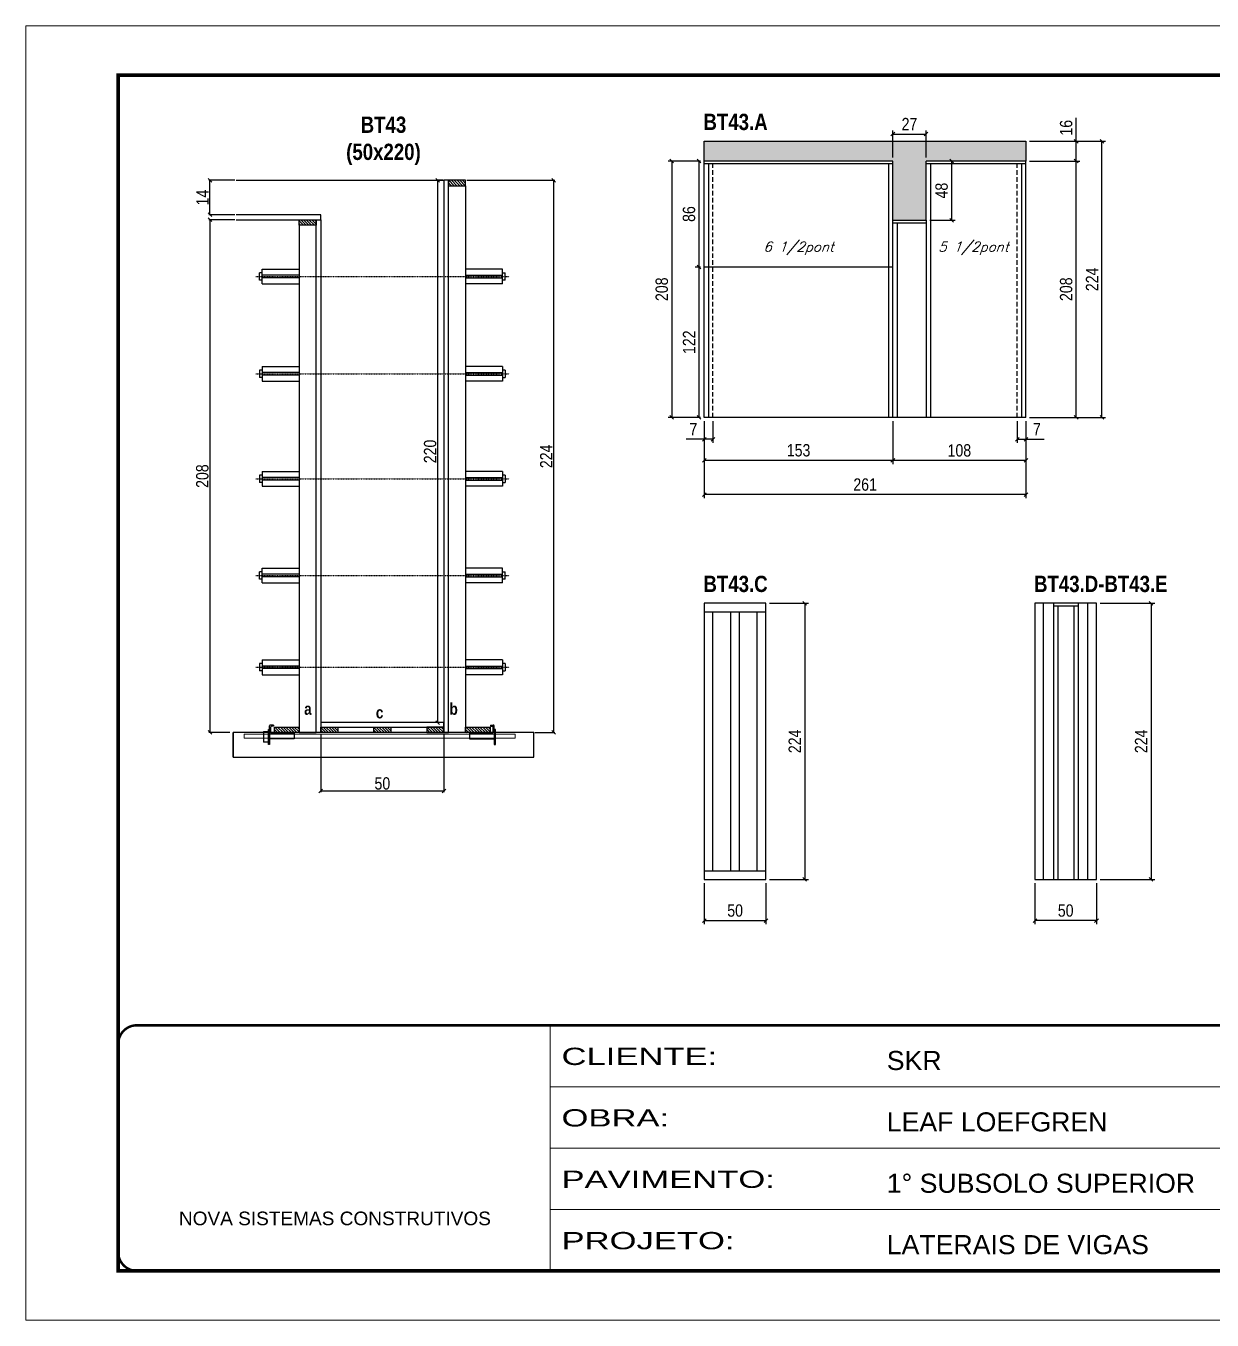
# Model space of a CAD drawing. Extents: x 3309 to 9590, y -2522 to 14608.
# Drawn here: x 4894 to 5857, y 4369 to 5419 of the extents above; entities that cross this region are included whole.
import ezdxf

# ---------------------------------------------------------------- set-up
doc = ezdxf.new("R2010")
doc.units = 0
for name, pattern in [('CONTINUO', [0]), ('DASHED', [0.75, 0.5, -0.25]), ('HIDDEN', [0.375, 0.25, -0.125])]:
    doc.linetypes.add(name, pattern=pattern)
for name, color, linetype in [('barrote', 251, 'Continuous'), ('COTA', 241, 'Continuous'), ('detalhes', 4, 'Continuous'), ('NOMENCLATURA', 7, 'Continuous'), ('Painéis', 200, 'Continuous'), ('presilha', 1, 'Continuous'), ('SARR_2.2x10', 60, 'Continuous'), ('SARR_2.2x7', 40, 'Continuous'), ('SARR_3.5x7', 81, 'Continuous'), ('TENSOR', 3, 'Continuous'), ('texto', 7, 'Continuous')]:
    doc.layers.add(name, color=color, linetype=linetype)
for name, color, linetype, lineweight in [('CONCRETO', 251, 'Continuous', 25), ('Folhas', 255, 'Continuous', 9), ('SARRAFO DE PRESSAO', 251, 'DASHED', 9), ('SCO-___-LAJ', 2, 'Continuous', 0)]:
    doc.layers.add(name, color=color, linetype=linetype, lineweight=lineweight)
doc.styles.add('ARIAL', font='arial.ttf')
doc.styles.add('COTA TECNICA', font='techl___.ttf', dxfattribs={"height": 10})
doc.styles.add('COTA TECNICA 2X', font='techl___.ttf', dxfattribs={"height": 10})
doc.styles.add('Romans', font='romans.shx')
doc.styles.add('TECNICA', font='techb___.ttf', dxfattribs={"height": 10})
doc.styles.add('Tecnologia', font='')
doc.styles.get('Tecnologia').set_extended_font_data('Forgotten Futurist')
doc.dimstyles.new('PAINEL', dxfattribs={"dimtxt": 10, "dimasz": 3, "dimexe": 3, "dimexo": 3, "dimgap": 3, "dimtad": 1, "dimdec": 1, "dimzin": 12, "dimdsep": 46, "dimtxsty": 'COTA TECNICA', "dimblk1": 'OBLIQUE', "dimblk2": 'OBLIQUE', "dimsah": 1, "dimcen": 0.9, "dimclrd": 4, "dimclre": 4, "dimclrt": 240, "dimadec": 1, "dimazin": 3, "dimtfac": 1, "dimtdec": 1, "dimtmove": 0, "dimatfit": 3, "dimfxl": 1, "dimtolj": 1, "dimtzin": 12, "dimarcsym": 0})
doc.dimstyles.new('SECAO', dxfattribs={"dimscale": 0.333333, "dimtxt": 5, "dimasz": 9, "dimexe": 3, "dimexo": 3, "dimgap": 3, "dimtad": 1, "dimdec": 1, "dimlfac": 0.5, "dimzin": 12, "dimdsep": 46, "dimtxsty": 'COTA TECNICA 2X', "dimblk1": 'OBLIQUE', "dimblk2": 'OBLIQUE', "dimsah": 1, "dimcen": 0.9, "dimclrd": 4, "dimclre": 4, "dimclrt": 240, "dimadec": 1, "dimazin": 3, "dimtfac": 1, "dimtdec": 1, "dimtmove": 0, "dimatfit": 3, "dimfxl": 1, "dimtolj": 1, "dimtzin": 12, "dimarcsym": 0})

# ---------------------------------------------------------------- blocks, each defined once
blk = doc.blocks.new('9999999999')
at = {"color": 30, "linetype": 'CONTINUO'}
for p, q in [((98564.6, 34230.2), (98564.6, 34429.4)), ((98564.6, 34379.6), (99584, 34379.6)), ((98564.6, 34329.8), (99488, 34329.8)), ((98564.6, 34280), (99488, 34280))]:
    blk.add_line(p, q, dxfattribs=at)
at = {"color": 30, "linetype": 'CONTINUO', "const_width": 2}
blk.add_lwpolyline([(99584, 34230.2), (99584, 34414.4, 0.414214), (99569, 34429.4), (98229, 34429.4, 0.414214), (98214, 34414.4), (98214, 34245.2, 0.414214), (98229, 34230.2), (99584, 34230.2)], format="xyb", dxfattribs=at)
at = {"layer": 'Folhas'}
blk.add_lwpolyline([(98139, 34190.2), (99624, 34190.2), (99624, 35240.2), (98139, 35240.2)], close=True, dxfattribs=at)
at = {"layer": 'Folhas', "color": 30, "const_width": 3}
blk.add_lwpolyline([(98214, 34230.2), (99584, 34230.2), (99584, 35200.2), (98214, 35200.2)], close=True, dxfattribs=at)
at = {"color": 7, "linetype": 'Continuous', "ltscale": 5, "style": 'ARIAL'}
for s, height, p in [('SKR', 15.48, (98837.7, 34393.1)), ('LEAF LOEFGREN', 15.483, (98837.7, 34343.3)), ('1° SUBSOLO SUPERIOR', 15.483, (98837.7, 34293.5)), ('NOVA SISTEMAS CONSTRUTIVOS', 11.059, (98263.2, 34267.2)), ('LATERAIS DE VIGAS', 15.483, (98837.7, 34243.7))]:
    blk.add_text(s, height=height, dxfattribs=at).set_placement(p)
at = {"layer": 'Folhas', "color": 7, "style": 'Tecnologia', "width": 1.5}
for s, p in [('CLIENTE:', (98573.7, 34397.2)), ('OBRA:', (98573.7, 34347.3)), ('PAVIMENTO:', (98573.7, 34297.5)), ('PROJETO:', (98573.7, 34247.7))]:
    blk.add_text(s, height=14, dxfattribs=at).set_placement(p)
blk = doc.blocks.new('_Oblique')
at = {"color": 0, "linetype": 'ByBlock', "lineweight": -2}
blk.add_line((-0.5, -0.5), (0.5, 0.5), dxfattribs=at)
blk = doc.blocks.new('*D1142')
at = {"layer": 'COTA', "color": 4, "lineweight": -2, "transparency": 16777216}
for p, q in [((5133.7, 4845), (5133.7, 4797.5)), ((5233.7, 4845), (5233.7, 4797.5)), ((5233.7, 4798.5), (5133.7, 4798.5))]:
    blk.add_line(p, q, dxfattribs=at)
at = {"layer": 'Defpoints', "color": 0, "transparency": 16777216}
for p in [(5133.7, 4846), (5233.7, 4846), (5133.7, 4798.5)]:
    blk.add_point(p, dxfattribs=at)
at = {"layer": 'COTA', "color": 4, "lineweight": -2, "transparency": 16777216, "xscale": 3, "yscale": 3, "zscale": 3, "rotation": 180}
blk.add_blockref('_Oblique', (5133.7, 4798.5), dxfattribs=at)
at = {"layer": 'COTA', "color": 4, "lineweight": -2, "transparency": 16777216, "xscale": 3, "yscale": 3, "zscale": 3}
blk.add_blockref('_Oblique', (5233.7, 4798.5), dxfattribs=at)
at = {"layer": 'COTA', "color": 240, "transparency": 16777216, "insert": (5183.7, 4804.6), "char_height": 10, "attachment_point": 5, "style": 'COTA TECNICA 2X'}
blk.add_mtext('\\A1;50', dxfattribs=at)
blk = doc.blocks.new('PRESILHA METÁLICA 1')
at = {"layer": 'presilha'}
for p, q in [((7.5, 10.6), (7.5, 19.9)), ((12, 21), (8.6, 21)), ((9, 11.6), (9, 18.9)), ((12, 19.5), (9.6, 19.5)), ((12, 21), (12, 19.5)), ((0, 13), (6, 13)), ((0, 13), (0, 0)), ((6, 0), (0, 0)), ((6, 15.5), (7.5, 15.5)), ((6, -2.5), (6, 15.5)), ((6, 13), (6, 0)), ((7.5, 15.5), (7.5, -2.5)), ((37.5, 4.1), (7.5, 4.1)), ((37.5, 11), (9.6, 11)), ((37.5, 11), (37.5, 4.1)), ((7.5, -2.5), (6, -2.5))]:
    blk.add_line(p, q, dxfattribs=at)
for centre, radius, start, end in [((8.6, 19.9), 1.14, 90, 180), ((9.6, 18.9), 0.57, 90, 180), ((9.6, 11.6), 0.57, 180, 270)]:
    blk.add_arc(centre, radius, start, end, dxfattribs=at)
blk = doc.blocks.new('PRESILHA METÁLICA 2')
at = {"layer": 'presilha'}
for p, q in [((-5.2, 23.5), (-5.2, 22)), ((-5.2, 23.5), (-1.9, 23.5)), ((-5.2, 22), (-2.8, 22)), ((-2.2, 14.1), (-2.2, 21.4)), ((0.8, 18), (-0.8, 18)), ((-0.8, 18), (-0.8, 0)), ((-0.8, 14.6), (-0.8, 22.4)), ((0.8, 0), (0.8, 18)), ((-30.8, 13.5), (-30.8, 6.6)), ((-30.8, 13.5), (-2.8, 13.5)), ((-30.8, 6.6), (-0.8, 6.6)), ((-0.8, 0), (0.8, 0))]:
    blk.add_line(p, q, dxfattribs=at)
for centre, radius, start, end in [((-2.8, 21.4), 0.57, 0, 90), ((-1.9, 22.4), 1.14, 0, 90), ((-2.8, 14.1), 0.57, 270, 0)]:
    blk.add_arc(centre, radius, start, end, dxfattribs=at)
blk = doc.blocks.new('*D1143')
at = {"layer": 'COTA', "color": 4, "lineweight": -2, "transparency": 16777216}
for p, q in [((5252.3, 5294), (5323.7, 5294)), ((5322.7, 5294), (5322.7, 4846)), ((5307.5, 4846), (5323.7, 4846))]:
    blk.add_line(p, q, dxfattribs=at)
at = {"layer": 'Defpoints', "color": 0, "transparency": 16777216}
for p in [(5251.3, 5294), (5306.5, 4846), (5322.7, 4846)]:
    blk.add_point(p, dxfattribs=at)
at = {"layer": 'COTA', "color": 4, "lineweight": -2, "transparency": 16777216, "xscale": 3, "yscale": 3, "zscale": 3}
for p, rotation in [((5322.7, 5294), 90), ((5322.7, 4846), 270)]:
    blk.add_blockref('_Oblique', p, dxfattribs=dict(at, rotation=rotation))
at = {"layer": 'COTA', "color": 240, "transparency": 16777216, "insert": (5316.7, 5070), "char_height": 10, "attachment_point": 5, "rotation": 90, "style": 'COTA TECNICA 2X'}
blk.add_mtext('\\A1;224', dxfattribs=at)
blk = doc.blocks.new('*D1144')
at = {"layer": 'COTA', "color": 4, "lineweight": -2, "transparency": 16777216}
for p, q in [((5064, 5262), (5042.8, 5262)), ((5043.8, 5262), (5043.8, 4846)), ((5059.9, 4846), (5042.8, 4846))]:
    blk.add_line(p, q, dxfattribs=at)
at = {"layer": 'Defpoints', "color": 0, "transparency": 16777216}
for p in [(5065, 5262, 0), (5043.8, 4846), (5060.9, 4846)]:
    blk.add_point(p, dxfattribs=at)
at = {"layer": 'COTA', "color": 4, "lineweight": -2, "transparency": 16777216, "xscale": 3, "yscale": 3, "zscale": 3}
for p, rotation in [((5043.8, 5262), 90), ((5043.8, 4846), 270)]:
    blk.add_blockref('_Oblique', p, dxfattribs=dict(at, rotation=rotation))
at = {"layer": 'COTA', "color": 240, "transparency": 16777216, "insert": (5037.6, 5054), "char_height": 10, "attachment_point": 5, "rotation": 90, "style": 'COTA TECNICA 2X'}
blk.add_mtext('\\A1;208', dxfattribs=at)
blk = doc.blocks.new('*D1145')
at = {"layer": 'COTA', "color": 4, "lineweight": -2, "transparency": 16777216}
for p, q in [((5232.7, 5294), (5227.6, 5294)), ((5228.6, 4854), (5228.6, 5294)), ((5232.7, 4854), (5227.6, 4854))]:
    blk.add_line(p, q, dxfattribs=at)
at = {"layer": 'Defpoints', "color": 0, "transparency": 16777216}
for p in [(5228.6, 5294), (5233.7, 5294), (5233.7, 4854)]:
    blk.add_point(p, dxfattribs=at)
at = {"layer": 'COTA', "color": 4, "lineweight": -2, "transparency": 16777216, "xscale": 3, "yscale": 3, "zscale": 3}
for p, rotation in [((5228.6, 5294), 90), ((5228.6, 4854), 270)]:
    blk.add_blockref('_Oblique', p, dxfattribs=dict(at, rotation=rotation))
at = {"layer": 'COTA', "color": 240, "transparency": 16777216, "insert": (5222.5, 5074), "char_height": 10, "attachment_point": 5, "rotation": 90, "style": 'COTA TECNICA 2X'}
blk.add_mtext('\\A1;220', dxfattribs=at)
blk = doc.blocks.new('*D1146')
at = {"layer": 'COTA', "color": 4, "lineweight": -2, "transparency": 16777216}
for p, q in [((5064, 5294), (5042.8, 5294)), ((5043.8, 5266), (5043.8, 5294)), ((5064, 5266), (5042.8, 5266))]:
    blk.add_line(p, q, dxfattribs=at)
at = {"layer": 'Defpoints', "color": 0, "transparency": 16777216}
for p in [(5043.8, 5294), (5065, 5294), (5065, 5266)]:
    blk.add_point(p, dxfattribs=at)
at = {"layer": 'COTA', "color": 4, "lineweight": -2, "transparency": 16777216, "xscale": 3, "yscale": 3, "zscale": 3}
for p, rotation in [((5043.8, 5294), 90), ((5043.8, 5266), 270)]:
    blk.add_blockref('_Oblique', p, dxfattribs=dict(at, rotation=rotation))
at = {"layer": 'COTA', "color": 240, "transparency": 16777216, "insert": (5037.7, 5280), "char_height": 10, "attachment_point": 5, "rotation": 90, "style": 'COTA TECNICA 2X'}
blk.add_mtext('\\A1;14', dxfattribs=at)
blk = doc.blocks.new('*D1147')
at = {"layer": 'COTA', "color": 4, "linetype": 'ByBlock', "lineweight": -2, "transparency": 16777216}
for p, q in [((5598, 5098.6), (5598, 5063.7)), ((5706, 5098.6), (5706, 5063.7)), ((5706, 5066.7), (5598, 5066.7))]:
    blk.add_line(p, q, dxfattribs=at)
at = {"layer": 'Defpoints', "color": 0, "linetype": 'ByBlock', "transparency": 16777216}
for p in [(5598, 5101.6), (5706, 5101.6), (5598, 5066.7)]:
    blk.add_point(p, dxfattribs=at)
at = {"layer": 'COTA', "color": 4, "linetype": 'ByBlock', "lineweight": -2, "transparency": 16777216, "xscale": 3, "yscale": 3, "zscale": 3, "rotation": 180}
blk.add_blockref('_Oblique', (5598, 5066.7), dxfattribs=at)
at = {"layer": 'COTA', "color": 4, "linetype": 'ByBlock', "lineweight": -2, "transparency": 16777216, "xscale": 3, "yscale": 3, "zscale": 3}
blk.add_blockref('_Oblique', (5706, 5066.7), dxfattribs=at)
at = {"layer": 'COTA', "color": 240, "linetype": 'ByBlock', "transparency": 16777216, "insert": (5652, 5074.8), "char_height": 10, "attachment_point": 5, "style": 'COTA TECNICA'}
blk.add_mtext('\\A1;108', dxfattribs=at)
blk = doc.blocks.new('*D1148')
at = {"layer": 'COTA', "color": 4, "linetype": 'ByBlock', "lineweight": -2, "transparency": 16777216}
for p, q in [((5445, 5098.6), (5445, 5063.7)), ((5598, 5098.6), (5598, 5063.7)), ((5598, 5066.7), (5445, 5066.7))]:
    blk.add_line(p, q, dxfattribs=at)
at = {"layer": 'Defpoints', "color": 0, "linetype": 'ByBlock', "transparency": 16777216}
for p in [(5445, 5101.6), (5598, 5101.6), (5445, 5066.7)]:
    blk.add_point(p, dxfattribs=at)
at = {"layer": 'COTA', "color": 4, "linetype": 'ByBlock', "lineweight": -2, "transparency": 16777216, "xscale": 3, "yscale": 3, "zscale": 3, "rotation": 180}
blk.add_blockref('_Oblique', (5445, 5066.7), dxfattribs=at)
at = {"layer": 'COTA', "color": 4, "linetype": 'ByBlock', "lineweight": -2, "transparency": 16777216, "xscale": 3, "yscale": 3, "zscale": 3}
blk.add_blockref('_Oblique', (5598, 5066.7), dxfattribs=at)
at = {"layer": 'COTA', "color": 240, "linetype": 'ByBlock', "transparency": 16777216, "insert": (5521.5, 5074.9), "char_height": 10, "attachment_point": 5, "style": 'COTA TECNICA'}
blk.add_mtext('\\A1;153', dxfattribs=at)
blk = doc.blocks.new('*D1152')
at = {"layer": 'COTA', "color": 4, "linetype": 'ByBlock', "lineweight": -2, "transparency": 16777216}
for p, q in [((5445, 5098.6), (5445, 5036)), ((5706, 5098.6), (5706, 5036)), ((5706, 5039), (5445, 5039))]:
    blk.add_line(p, q, dxfattribs=at)
at = {"layer": 'Defpoints', "color": 0, "linetype": 'ByBlock', "transparency": 16777216}
for p in [(5445, 5101.6), (5706, 5101.6), (5445, 5039)]:
    blk.add_point(p, dxfattribs=at)
at = {"layer": 'COTA', "color": 4, "linetype": 'ByBlock', "lineweight": -2, "transparency": 16777216, "xscale": 3, "yscale": 3, "zscale": 3, "rotation": 180}
blk.add_blockref('_Oblique', (5445, 5039), dxfattribs=at)
at = {"layer": 'COTA', "color": 4, "linetype": 'ByBlock', "lineweight": -2, "transparency": 16777216, "xscale": 3, "yscale": 3, "zscale": 3}
blk.add_blockref('_Oblique', (5706, 5039), dxfattribs=at)
at = {"layer": 'COTA', "color": 240, "linetype": 'ByBlock', "transparency": 16777216, "insert": (5575.5, 5047.1), "char_height": 10, "attachment_point": 5, "style": 'COTA TECNICA'}
blk.add_mtext('\\A1;261', dxfattribs=at)
blk = doc.blocks.new('*D1153')
at = {"layer": 'COTA', "color": 4, "lineweight": -2, "transparency": 16777216}
for p, q in [((5445, 5098.6), (5445, 5080.9)), ((5452, 5098.6), (5452, 5080.9)), ((5445, 5083.9), (5430.3, 5083.9)), ((5452, 5083.9), (5445, 5083.9))]:
    blk.add_line(p, q, dxfattribs=at)
at = {"layer": 'Defpoints', "color": 0, "transparency": 16777216}
for p in [(5445, 5101.6), (5452, 5101.6), (5445, 5083.9)]:
    blk.add_point(p, dxfattribs=at)
at = {"layer": 'COTA', "color": 4, "lineweight": -2, "transparency": 16777216, "xscale": 3, "yscale": 3, "zscale": 3, "rotation": 180}
blk.add_blockref('_Oblique', (5445, 5083.9), dxfattribs=at)
at = {"layer": 'COTA', "color": 4, "lineweight": -2, "transparency": 16777216, "xscale": 3, "yscale": 3, "zscale": 3}
blk.add_blockref('_Oblique', (5452, 5083.9), dxfattribs=at)
at = {"layer": 'COTA', "color": 240, "transparency": 16777216, "insert": (5436.1, 5092), "char_height": 10, "attachment_point": 5, "style": 'COTA TECNICA'}
blk.add_mtext('\\A1;7', dxfattribs=at)
blk = doc.blocks.new('*D1154')
at = {"layer": 'COTA', "color": 4, "lineweight": -2, "transparency": 16777216}
for p, q in [((5699, 5098.6), (5699, 5080.9)), ((5706, 5098.6), (5706, 5080.9)), ((5699, 5083.9), (5706, 5083.9)), ((5706, 5083.9), (5720.7, 5083.9))]:
    blk.add_line(p, q, dxfattribs=at)
at = {"layer": 'Defpoints', "color": 0, "transparency": 16777216}
for p in [(5699, 5101.6), (5706, 5101.6), (5706, 5083.9)]:
    blk.add_point(p, dxfattribs=at)
at = {"layer": 'COTA', "color": 4, "lineweight": -2, "transparency": 16777216, "xscale": 3, "yscale": 3, "zscale": 3, "rotation": 180}
blk.add_blockref('_Oblique', (5699, 5083.9), dxfattribs=at)
at = {"layer": 'COTA', "color": 4, "lineweight": -2, "transparency": 16777216, "xscale": 3, "yscale": 3, "zscale": 3}
blk.add_blockref('_Oblique', (5706, 5083.9), dxfattribs=at)
at = {"layer": 'COTA', "color": 240, "transparency": 16777216, "insert": (5714.9, 5092), "char_height": 10, "attachment_point": 5, "style": 'COTA TECNICA'}
blk.add_mtext('\\A1;7', dxfattribs=at)
blk = doc.blocks.new('*D1155')
at = {"layer": 'COTA', "color": 4, "lineweight": -2, "transparency": 16777216}
for p, q in [((5746.8, 5325.6), (5746.8, 5344.6)), ((5709, 5325.6), (5749.8, 5325.6)), ((5746.8, 5309.6), (5746.8, 5325.6)), ((5709, 5309.6), (5749.8, 5309.6))]:
    blk.add_line(p, q, dxfattribs=at)
at = {"layer": 'Defpoints', "color": 0, "transparency": 16777216}
for p in [(5706, 5325.6), (5746.8, 5325.6), (5706, 5309.6)]:
    blk.add_point(p, dxfattribs=at)
at = {"layer": 'COTA', "color": 4, "lineweight": -2, "transparency": 16777216, "xscale": 3, "yscale": 3, "zscale": 3}
for p, rotation in [((5746.8, 5325.6), 90), ((5746.8, 5309.6), 270)]:
    blk.add_blockref('_Oblique', p, dxfattribs=dict(at, rotation=rotation))
at = {"layer": 'COTA', "color": 240, "transparency": 16777216, "insert": (5738.7, 5336.6), "char_height": 10, "attachment_point": 5, "rotation": 90, "style": 'COTA TECNICA'}
blk.add_mtext('\\A1;16', dxfattribs=at)
blk = doc.blocks.new('*D1156')
at = {"layer": 'COTA', "color": 4, "lineweight": -2, "transparency": 16777216}
for p, q in [((5709, 5325.6), (5770.7, 5325.6)), ((5767.7, 5101.6), (5767.7, 5325.6)), ((5709, 5101.6), (5770.7, 5101.6))]:
    blk.add_line(p, q, dxfattribs=at)
at = {"layer": 'Defpoints', "color": 0, "transparency": 16777216}
for p in [(5706, 5325.6), (5767.7, 5325.6), (5706, 5101.6)]:
    blk.add_point(p, dxfattribs=at)
at = {"layer": 'COTA', "color": 4, "lineweight": -2, "transparency": 16777216, "xscale": 3, "yscale": 3, "zscale": 3}
for p, rotation in [((5767.7, 5325.6), 90), ((5767.7, 5101.6), 270)]:
    blk.add_blockref('_Oblique', p, dxfattribs=dict(at, rotation=rotation))
at = {"layer": 'COTA', "color": 240, "transparency": 16777216, "insert": (5759.7, 5213.6), "char_height": 10, "attachment_point": 5, "rotation": 90, "style": 'COTA TECNICA'}
blk.add_mtext('\\A1;224', dxfattribs=at)
blk = doc.blocks.new('*D1149')
at = {"layer": 'COTA', "color": 4, "lineweight": -2, "transparency": 16777216}
for p, q in [((5598, 5312.6), (5598, 5334.5)), ((5625, 5312.6), (5625, 5334.5)), ((5598, 5331.5), (5625, 5331.5))]:
    blk.add_line(p, q, dxfattribs=at)
at = {"layer": 'Defpoints', "color": 0, "transparency": 16777216}
for p in [(5625, 5331.5), (5598, 5309.6), (5625, 5309.6)]:
    blk.add_point(p, dxfattribs=at)
at = {"layer": 'COTA', "color": 4, "lineweight": -2, "transparency": 16777216, "xscale": 3, "yscale": 3, "zscale": 3, "rotation": 180}
blk.add_blockref('_Oblique', (5598, 5331.5), dxfattribs=at)
at = {"layer": 'COTA', "color": 4, "lineweight": -2, "transparency": 16777216, "xscale": 3, "yscale": 3, "zscale": 3}
blk.add_blockref('_Oblique', (5625, 5331.5), dxfattribs=at)
at = {"layer": 'COTA', "color": 240, "transparency": 16777216, "insert": (5611.5, 5339.6), "char_height": 10, "attachment_point": 5, "style": 'COTA TECNICA'}
blk.add_mtext('\\A1;27', dxfattribs=at)
blk = doc.blocks.new('*D1150')
at = {"layer": 'COTA', "color": 4, "lineweight": -2, "transparency": 16777216}
for p, q in [((5442, 5309.6), (5415.6, 5309.6)), ((5418.6, 5309.6), (5418.6, 5101.6)), ((5442, 5101.6), (5415.6, 5101.6))]:
    blk.add_line(p, q, dxfattribs=at)
at = {"layer": 'Defpoints', "color": 0, "transparency": 16777216}
for p in [(5445, 5309.6), (5418.6, 5101.6), (5445, 5101.6)]:
    blk.add_point(p, dxfattribs=at)
at = {"layer": 'COTA', "color": 4, "lineweight": -2, "transparency": 16777216, "xscale": 3, "yscale": 3, "zscale": 3}
for p, rotation in [((5418.6, 5309.6), 90), ((5418.6, 5101.6), 270)]:
    blk.add_blockref('_Oblique', p, dxfattribs=dict(at, rotation=rotation))
at = {"layer": 'COTA', "color": 240, "transparency": 16777216, "insert": (5410.5, 5205.6), "char_height": 10, "attachment_point": 5, "rotation": 90, "style": 'COTA TECNICA'}
blk.add_mtext('\\A1;208', dxfattribs=at)
blk = doc.blocks.new('*D1151')
at = {"layer": 'COTA', "color": 4, "lineweight": -2, "transparency": 16777216}
for p, q in [((5709, 5309.6), (5749.8, 5309.6)), ((5746.8, 5101.6), (5746.8, 5309.6)), ((5709, 5101.6), (5749.8, 5101.6))]:
    blk.add_line(p, q, dxfattribs=at)
at = {"layer": 'Defpoints', "color": 0, "transparency": 16777216}
for p in [(5706, 5309.6), (5746.8, 5309.6), (5706, 5101.6)]:
    blk.add_point(p, dxfattribs=at)
at = {"layer": 'COTA', "color": 4, "lineweight": -2, "transparency": 16777216, "xscale": 3, "yscale": 3, "zscale": 3}
for p, rotation in [((5746.8, 5309.6), 90), ((5746.8, 5101.6), 270)]:
    blk.add_blockref('_Oblique', p, dxfattribs=dict(at, rotation=rotation))
at = {"layer": 'COTA', "color": 240, "transparency": 16777216, "insert": (5738.7, 5205.6), "char_height": 10, "attachment_point": 5, "rotation": 90, "style": 'COTA TECNICA'}
blk.add_mtext('\\A1;208', dxfattribs=at)
blk = doc.blocks.new('*D1157')
at = {"layer": 'COTA', "color": 4, "lineweight": -2, "transparency": 16777216}
for p, q in [((5645.7, 5309.6), (5645.7, 5261.6)), ((5628, 5261.6), (5648.7, 5261.6))]:
    blk.add_line(p, q, dxfattribs=at)
at = {"layer": 'Defpoints', "color": 0, "transparency": 16777216}
for p in [(5645.7, 5309.6), (5625, 5261.6), (5645.7, 5261.6)]:
    blk.add_point(p, dxfattribs=at)
at = {"layer": 'COTA', "color": 4, "lineweight": -2, "transparency": 16777216, "xscale": 3, "yscale": 3, "zscale": 3}
for p, rotation in [((5645.7, 5309.6), 90), ((5645.7, 5261.6), 270)]:
    blk.add_blockref('_Oblique', p, dxfattribs=dict(at, rotation=rotation))
at = {"layer": 'COTA', "color": 240, "transparency": 16777216, "insert": (5637.6, 5285.6), "char_height": 10, "attachment_point": 5, "rotation": 90, "style": 'COTA TECNICA'}
blk.add_mtext('\\A1;48', dxfattribs=at)
blk = doc.blocks.new('*D1158')
at = {"layer": 'COTA', "color": 4, "lineweight": -2, "transparency": 16777216}
for p, q in [((5442, 5223.6), (5437.7, 5223.6)), ((5440.7, 5101.6), (5440.7, 5223.6)), ((5442, 5101.6), (5437.7, 5101.6))]:
    blk.add_line(p, q, dxfattribs=at)
at = {"layer": 'Defpoints', "color": 0, "transparency": 16777216}
for p in [(5440.7, 5223.6), (5445, 5223.6), (5445, 5101.6)]:
    blk.add_point(p, dxfattribs=at)
at = {"layer": 'COTA', "color": 4, "lineweight": -2, "transparency": 16777216, "xscale": 3, "yscale": 3, "zscale": 3}
for p, rotation in [((5440.7, 5223.6), 90), ((5440.7, 5101.6), 270)]:
    blk.add_blockref('_Oblique', p, dxfattribs=dict(at, rotation=rotation))
at = {"layer": 'COTA', "color": 240, "transparency": 16777216, "insert": (5432.6, 5162.6), "char_height": 10, "attachment_point": 5, "rotation": 90, "style": 'COTA TECNICA'}
blk.add_mtext('\\A1;122', dxfattribs=at)
blk = doc.blocks.new('*D1159')
at = {"layer": 'COTA', "color": 4, "lineweight": -2, "transparency": 16777216}
for p, q in [((5442, 5309.6), (5437.7, 5309.6)), ((5440.7, 5223.6), (5440.7, 5309.6)), ((5442, 5223.6), (5437.7, 5223.6))]:
    blk.add_line(p, q, dxfattribs=at)
at = {"layer": 'Defpoints', "color": 0, "transparency": 16777216}
for p in [(5440.7, 5309.6), (5445, 5309.6), (5445, 5223.6)]:
    blk.add_point(p, dxfattribs=at)
at = {"layer": 'COTA', "color": 4, "lineweight": -2, "transparency": 16777216, "xscale": 3, "yscale": 3, "zscale": 3}
for p, rotation in [((5440.7, 5309.6), 90), ((5440.7, 5223.6), 270)]:
    blk.add_blockref('_Oblique', p, dxfattribs=dict(at, rotation=rotation))
at = {"layer": 'COTA', "color": 240, "transparency": 16777216, "insert": (5432.6, 5266.6), "char_height": 10, "attachment_point": 5, "rotation": 90, "style": 'COTA TECNICA'}
blk.add_mtext('\\A1;86', dxfattribs=at)
blk = doc.blocks.new('*D1168')
at = {"layer": 'COTA', "color": 4, "lineweight": -2, "transparency": 16777216}
for p, q in [((5498, 4950.8), (5529.5, 4950.8)), ((5526.5, 4950.8), (5526.5, 4726.8)), ((5498, 4726.8), (5529.5, 4726.8))]:
    blk.add_line(p, q, dxfattribs=at)
at = {"layer": 'Defpoints', "color": 0, "transparency": 16777216}
for p in [(5495, 4950.8), (5495, 4726.8), (5526.5, 4726.8)]:
    blk.add_point(p, dxfattribs=at)
at = {"layer": 'COTA', "color": 4, "lineweight": -2, "transparency": 16777216, "xscale": 3, "yscale": 3, "zscale": 3}
for p, rotation in [((5526.5, 4950.8), 90), ((5526.5, 4726.8), 270)]:
    blk.add_blockref('_Oblique', p, dxfattribs=dict(at, rotation=rotation))
at = {"layer": 'COTA', "color": 240, "transparency": 16777216, "insert": (5518.4, 4838.8), "char_height": 10, "attachment_point": 5, "rotation": 90, "style": 'COTA TECNICA'}
blk.add_mtext('\\A1;224', dxfattribs=at)
blk = doc.blocks.new('*D1169')
at = {"layer": 'COTA', "color": 4, "lineweight": -2, "transparency": 16777216}
for p, q in [((5445, 4723.8), (5445, 4690.4)), ((5495, 4723.8), (5495, 4690.4)), ((5445, 4693.4), (5495, 4693.4))]:
    blk.add_line(p, q, dxfattribs=at)
at = {"layer": 'Defpoints', "color": 0, "transparency": 16777216}
for p in [(5445, 4726.8), (5495, 4726.8), (5495, 4693.4)]:
    blk.add_point(p, dxfattribs=at)
at = {"layer": 'COTA', "color": 4, "lineweight": -2, "transparency": 16777216, "xscale": 3, "yscale": 3, "zscale": 3, "rotation": 180}
blk.add_blockref('_Oblique', (5445, 4693.4), dxfattribs=at)
at = {"layer": 'COTA', "color": 4, "lineweight": -2, "transparency": 16777216, "xscale": 3, "yscale": 3, "zscale": 3}
blk.add_blockref('_Oblique', (5495, 4693.4), dxfattribs=at)
at = {"layer": 'COTA', "color": 240, "transparency": 16777216, "insert": (5470, 4701.5), "char_height": 10, "attachment_point": 5, "style": 'COTA TECNICA'}
blk.add_mtext('\\A1;50', dxfattribs=at)
blk = doc.blocks.new('*D1170')
at = {"layer": 'COTA', "color": 4, "lineweight": -2, "transparency": 16777216}
for p, q in [((5766.3, 4950.8), (5810.6, 4950.8)), ((5807.6, 4950.8), (5807.6, 4726.8)), ((5766.3, 4726.8), (5810.6, 4726.8))]:
    blk.add_line(p, q, dxfattribs=at)
at = {"layer": 'Defpoints', "color": 0, "transparency": 16777216}
for p in [(5763.3, 4950.8), (5763.3, 4726.8), (5807.6, 4726.8)]:
    blk.add_point(p, dxfattribs=at)
at = {"layer": 'COTA', "color": 4, "lineweight": -2, "transparency": 16777216, "xscale": 3, "yscale": 3, "zscale": 3}
for p, rotation in [((5807.6, 4950.8), 90), ((5807.6, 4726.8), 270)]:
    blk.add_blockref('_Oblique', p, dxfattribs=dict(at, rotation=rotation))
at = {"layer": 'COTA', "color": 240, "transparency": 16777216, "insert": (5799.5, 4838.8), "char_height": 10, "attachment_point": 5, "rotation": 90, "style": 'COTA TECNICA'}
blk.add_mtext('\\A1;224', dxfattribs=at)
blk = doc.blocks.new('*D1171')
at = {"layer": 'COTA', "color": 4, "lineweight": -2, "transparency": 16777216}
for p, q in [((5713.3, 4723.8), (5713.3, 4690.4)), ((5763.3, 4723.8), (5763.3, 4690.4)), ((5763.3, 4693.4), (5713.3, 4693.4))]:
    blk.add_line(p, q, dxfattribs=at)
at = {"layer": 'Defpoints', "color": 0, "transparency": 16777216}
for p in [(5713.3, 4726.8), (5763.3, 4726.8), (5713.3, 4693.4)]:
    blk.add_point(p, dxfattribs=at)
at = {"layer": 'COTA', "color": 4, "lineweight": -2, "transparency": 16777216, "xscale": 3, "yscale": 3, "zscale": 3, "rotation": 180}
blk.add_blockref('_Oblique', (5713.3, 4693.4), dxfattribs=at)
at = {"layer": 'COTA', "color": 4, "lineweight": -2, "transparency": 16777216, "xscale": 3, "yscale": 3, "zscale": 3}
blk.add_blockref('_Oblique', (5763.3, 4693.4), dxfattribs=at)
at = {"layer": 'COTA', "color": 240, "transparency": 16777216, "insert": (5738.3, 4701.5), "char_height": 10, "attachment_point": 5, "style": 'COTA TECNICA'}
blk.add_mtext('\\A1;50', dxfattribs=at)

msp = doc.modelspace()

# ---------------------------------------------------------------- hatches: boundary and pattern name
at = {"layer": 'COTA'}
h = msp.add_hatch(dxfattribs=at)
h.set_pattern_fill('AR-CONC', color=256, scale=0.03)
h.set_pattern_definition([(50, (1389.3465, -4e-12), (5.46554, -0.4781726), [0.5715, -6.2865]), (355, (1389.3465, -4e-12), (-1.0573026, 5.7317054), [0.4572, -5.0292175]), (100.451445, (1389.802, -0.04), (4.4082374, 5.2535326), [0.4857003, -5.3427073]), (46.1842, (1389.3465, 1.524), (8.132371, -1.26127), [0.85725, -9.42975]), (96.63556, (1390.024, 1.419), (7.122124, 7.422784), [0.728551, -8.014068]), (351.18415, (1389.3465, 1.524), (7.122124, 7.422784), [0.685799, -7.543792]), (21, (1390.1085, 1.143), (4.5484317, -3.067956), [0.5715, -6.2865]), (326, (1390.1085, 1.143), (1.854061, 5.525639), [0.4572, -5.0292]), (71.451445, (1390.4875, 0.8873), (6.4024926, 2.457683), [0.4857003, -5.342698]), (37.5, (1389.3465, -4e-12), (0.0926581, 2.53665117), [0, -4.96824, 0, -5.1054, 0, -5.04825]), (7.5, (1389.3465, -4e-12), (2.0045899, 3.0054172), [0, -2.91084, 0, -4.85394, 0, -1.92405]), (327.5, (1387.6472, -4e-12), (4.06771786, -0.1718623), [0, -1.905, 0, -5.9436, 0, -7.8867]), (317.5, (1386.8852, -4e-12), (4.4438754, 0.7627947), [0, -2.4765, 0, -3.94716, 0, -5.6007])])
h.paths.add_polyline_path([(5625.01, 5309.6), (5706.01, 5309.6), (5706.01, 5325.6), (5445.01, 5325.6), (5445.01, 5309.6), (5598.01, 5309.6), (5598.01, 5261.6), (5625.01, 5261.6)])
at = {"layer": 'SARR_2.2x10'}
h = msp.add_hatch(dxfattribs=at)
h.set_pattern_fill('ANSI31', color=256, scale=0.5, angle=90)
h.set_pattern_definition([(135, (38289.629, -118666.1891), (-1.122532015, -1.122532015), [])])
h.paths.add_polyline_path([(5096.09, 4850.38), (5096.09, 4845.98), (5116.09, 4845.98), (5116.09, 4850.38)])
h = msp.add_hatch(dxfattribs=at)
h.set_pattern_fill('ANSI31', color=256, scale=0.5, angle=90)
h.set_pattern_definition([(135, (38444.829, -118666.1891), (-1.122532015, -1.122532015), [])])
h.paths.add_polyline_path([(5251.29, 4850.38), (5251.29, 4845.98), (5271.29, 4845.98), (5271.29, 4850.38)])
at = {"layer": 'SARR_2.2x7'}
h = msp.add_hatch(dxfattribs=at)
h.set_pattern_fill('ANSI31', color=256, scale=0.5, angle=90)
h.set_pattern_definition([(135, (38365.629, -118222.5891), (-1.122532015, -1.122532015), [])])
h.paths.add_polyline_path([(5237.29, 5293.98), (5237.29, 5289.58), (5251.29, 5289.58), (5251.29, 5293.98)])
h = msp.add_hatch(dxfattribs=at)
h.set_pattern_fill('ANSI31', color=256, scale=0.5, angle=90)
h.set_pattern_definition([(135, (38283.629, -118254.5891), (-1.122532015, -1.122532015), [])])
h.paths.add_polyline_path([(5130.09, 5261.98), (5130.09, 5257.58), (5116.09, 5257.58), (5116.09, 5261.98)])
h = msp.add_hatch(dxfattribs=at)
h.set_pattern_fill('ANSI31', color=256, scale=0.5, angle=90)
h.set_pattern_definition([(135, (38369.229, -118666.1891), (-1.122532015, -1.122532015), [])])
h.paths.add_polyline_path([(5147.69, 4845.98), (5147.69, 4850.38), (5133.69, 4850.38), (5133.69, 4845.98)])
h = msp.add_hatch(dxfattribs=at)
h.set_pattern_fill('ANSI31', color=256, scale=0.5, angle=90)
h.set_pattern_definition([(135, (38412.229, -118666.1891), (-1.122532015, -1.122532015), [])])
h.paths.add_polyline_path([(5190.69, 4845.98), (5190.69, 4850.38), (5176.69, 4850.38), (5176.69, 4845.98)])
h = msp.add_hatch(dxfattribs=at)
h.set_pattern_fill('ANSI31', color=256, scale=0.5, angle=90)
h.set_pattern_definition([(135, (38431.229, -118666.1891), (-1.122532015, -1.122532015), [])])
h.paths.add_polyline_path([(5219.69, 4850.38), (5219.69, 4845.98), (5233.69, 4845.98), (5233.69, 4850.38)])

# ---------------------------------------------------------------- linework, layer by layer
at = {"ltscale": 3}
for p, q in [((5084.09, 5212.89), (5084.09, 5218.89)), ((5086.09, 5218.89), (5084.09, 5218.89)), ((5086.09, 5209.89), (5086.09, 5221.89)), ((5086.09, 5221.89), (5116.09, 5221.89)), ((5281.29, 5221.89), (5251.29, 5221.89)), ((5281.29, 5209.89), (5281.29, 5221.89)), ((5281.29, 5218.89), (5283.29, 5218.89)), ((5283.29, 5212.89), (5283.29, 5218.89)), ((5086.09, 5212.89), (5084.09, 5212.89)), ((5116.09, 5216.89), (5086.09, 5216.89)), ((5116.09, 5214.89), (5086.09, 5214.89)), ((5086.09, 5209.89), (5116.09, 5209.89)), ((5251.29, 5216.89), (5281.29, 5216.89)), ((5251.29, 5214.89), (5281.29, 5214.89)), ((5281.29, 5209.89), (5251.29, 5209.89)), ((5283.29, 5212.89), (5281.29, 5212.89)), ((5084.09, 5139.98), (5084.09, 5133.98)), ((5086.09, 5139.98), (5084.09, 5139.98)), ((5086.09, 5142.98), (5086.09, 5130.98)), ((5086.09, 5142.98), (5116.09, 5142.98)), ((5116.09, 5137.98), (5086.09, 5137.98)), ((5116.09, 5135.98), (5086.09, 5135.98)), ((5281.29, 5142.98), (5251.29, 5142.98)), ((5251.29, 5137.98), (5281.29, 5137.98)), ((5251.29, 5135.98), (5281.29, 5135.98)), ((5281.29, 5142.98), (5281.29, 5130.98)), ((5283.29, 5139.98), (5281.29, 5139.98)), ((5283.29, 5139.98), (5283.29, 5133.98)), ((5086.09, 5133.98), (5084.09, 5133.98)), ((5086.09, 5130.98), (5116.09, 5130.98)), ((5281.29, 5130.98), (5251.29, 5130.98)), ((5281.29, 5133.98), (5283.29, 5133.98)), ((5084.09, 5054.78), (5084.09, 5048.78)), ((5086.09, 5054.78), (5084.09, 5054.78)), ((5086.09, 5057.78), (5086.09, 5045.78)), ((5086.09, 5057.78), (5116.09, 5057.78)), ((5116.09, 5052.78), (5086.09, 5052.78)), ((5116.09, 5050.78), (5086.09, 5050.78)), ((5281.29, 5057.78), (5251.29, 5057.78)), ((5251.29, 5052.78), (5281.29, 5052.78)), ((5251.29, 5050.78), (5281.29, 5050.78)), ((5281.29, 5057.78), (5281.29, 5045.78)), ((5283.29, 5054.78), (5281.29, 5054.78)), ((5283.29, 5054.78), (5283.29, 5048.78)), ((5086.09, 5048.78), (5084.09, 5048.78)), ((5086.09, 5045.78), (5116.09, 5045.78)), ((5281.29, 5045.78), (5251.29, 5045.78)), ((5281.29, 5048.78), (5283.29, 5048.78)), ((5086.09, 4967.4), (5086.09, 4979.4)), ((5086.09, 4979.4), (5116.09, 4979.4)), ((5281.29, 4979.4), (5251.29, 4979.4)), ((5281.29, 4967.4), (5281.29, 4979.4)), ((5084.09, 4970.4), (5084.09, 4976.4)), ((5086.09, 4976.4), (5084.09, 4976.4)), ((5086.09, 4970.4), (5084.09, 4970.4)), ((5116.09, 4974.4), (5086.09, 4974.4)), ((5116.09, 4972.4), (5086.09, 4972.4)), ((5086.09, 4967.4), (5116.09, 4967.4)), ((5251.29, 4974.4), (5281.29, 4974.4)), ((5251.29, 4972.4), (5281.29, 4972.4)), ((5281.29, 4967.4), (5251.29, 4967.4)), ((5281.29, 4976.4), (5283.29, 4976.4)), ((5283.29, 4970.4), (5281.29, 4970.4)), ((5283.29, 4970.4), (5283.29, 4976.4)), ((5086.09, 4904.89), (5086.09, 4892.89)), ((5086.09, 4904.89), (5116.09, 4904.89)), ((5281.29, 4904.89), (5251.29, 4904.89)), ((5281.29, 4904.89), (5281.29, 4892.89)), ((5084.09, 4901.89), (5084.09, 4895.89)), ((5086.09, 4901.89), (5084.09, 4901.89)), ((5086.09, 4895.89), (5084.09, 4895.89)), ((5116.09, 4899.89), (5086.09, 4899.89)), ((5116.09, 4897.89), (5086.09, 4897.89)), ((5251.29, 4899.89), (5281.29, 4899.89)), ((5251.29, 4897.89), (5281.29, 4897.89)), ((5283.29, 4901.89), (5281.29, 4901.89)), ((5281.29, 4895.89), (5283.29, 4895.89)), ((5283.29, 4901.89), (5283.29, 4895.89)), ((5086.09, 4892.89), (5116.09, 4892.89)), ((5281.29, 4892.89), (5251.29, 4892.89))]:
    msp.add_line(p, q, dxfattribs=at)
at = {"layer": 'barrote'}
msp.add_lwpolyline([(5062.64, 4825.98), (5306.55, 4825.98), (5306.55, 4845.98), (5062.64, 4845.98)], close=True, dxfattribs=at)
at = {"layer": 'CONCRETO', "linetype": 'Continuous'}
msp.add_line((5064.99, 5293.98), (5233.69, 5293.98), dxfattribs=at)
at = {"layer": 'COTA'}
for p, q in [((5445.01, 5309.6), (5445.01, 5325.6)), ((5445.01, 5325.6), (5706.01, 5325.6)), ((5706.01, 5325.6), (5706.01, 5309.6)), ((5625.01, 5261.6), (5625.01, 5101.6))]:
    msp.add_line(p, q, dxfattribs=at)
at = {"layer": 'detalhes', "color": 250}
msp.add_line((5062.64, 4825.98), (5062.64, 4845.98), dxfattribs=at)
at = {"layer": 'Painéis', "linetype": 'ByBlock'}
for p, q in [((5598.01, 5309.6), (5445.01, 5309.6)), ((5445.01, 5101.6), (5445.01, 5309.6)), ((5598.01, 5101.6), (5598.01, 5309.6)), ((5706.01, 5309.6), (5625.01, 5309.6)), ((5625.01, 5261.6), (5625.01, 5309.6)), ((5706.01, 5101.6), (5706.01, 5309.6)), ((5598.01, 5261.6), (5625.01, 5261.6)), ((5598.01, 5223.6), (5445.01, 5223.6)), ((5706.01, 5101.6), (5445.01, 5101.6))]:
    msp.add_line(p, q, dxfattribs=at)
at = {"layer": 'Painéis', "linetype": 'Continuous'}
for points in [[(5237.29, 4845.98), (5237.29, 5293.98), (5233.69, 5293.98), (5233.69, 4845.98)], [(5130.09, 4845.98), (5130.09, 5261.98), (5133.69, 5261.98), (5133.69, 4845.98)], [(5233.69, 4853.98), (5133.69, 4853.98), (5133.69, 4850.38), (5233.69, 4850.38)]]:
    msp.add_lwpolyline(points, close=True, dxfattribs=at)
msp.add_lwpolyline([(5064.99, 5261.98), (5133.69, 5261.98), (5133.69, 5265.98), (5064.99, 5265.98)], dxfattribs=at)
at = {"layer": 'Painéis', "linetype": 'ByBlock'}
for points in [[(5445.01, 4726.78), (5495.01, 4726.78), (5495.01, 4950.78), (5445.01, 4950.78)], [(5713.3, 4726.78), (5763.3, 4726.78), (5763.3, 4950.78), (5713.3, 4950.78)]]:
    msp.add_lwpolyline(points, close=True, dxfattribs=at)
at = {"layer": 'SARR_2.2x10'}
for points in [[(5096.09, 4850.38), (5116.09, 4850.38), (5116.09, 4845.98), (5096.09, 4845.98)], [(5251.29, 4850.38), (5271.29, 4850.38), (5271.29, 4845.98), (5251.29, 4845.98)]]:
    msp.add_lwpolyline(points, close=True, dxfattribs=at)
at = {"layer": 'SARR_2.2x7', "linetype": 'Continuous'}
for p, q in [((5598.01, 5307.4), (5445.01, 5307.4)), ((5706.01, 5307.4), (5625.01, 5307.4)), ((5598.01, 5259.4), (5625.01, 5259.4)), ((5720.3, 4726.78), (5720.3, 4950.78)), ((5748.3, 4948.58), (5728.3, 4948.58)), ((5756.3, 4726.78), (5756.3, 4950.78)), ((5445.01, 4943.78), (5495.01, 4943.78)), ((5452.01, 4733.78), (5452.01, 4943.78)), ((5466.55, 4733.78), (5466.55, 4943.78)), ((5473.55, 4733.78), (5473.55, 4943.78)), ((5488.01, 4733.78), (5488.01, 4943.78)), ((5445.01, 4733.78), (5495.01, 4733.78))]:
    msp.add_line(p, q, dxfattribs=at)
at = {"layer": 'SARR_2.2x7', "linetype": 'HIDDEN', "ltscale": 15}
for p, q in [((5452.01, 5101.6), (5452.01, 5309.6)), ((5699.01, 5101.6), (5699.01, 5309.6))]:
    msp.add_line(p, q, dxfattribs=at)
at = {"layer": 'SARR_2.2x7', "elevation": 0}
for points in [[(5251.29, 5293.98), (5237.29, 5293.98), (5237.29, 5289.58), (5251.29, 5289.58)], [(5116.09, 5261.98), (5130.09, 5261.98), (5130.09, 5257.58), (5116.09, 5257.58)]]:
    msp.add_lwpolyline(points, close=True, dxfattribs=at)
at = {"layer": 'SARR_2.2x7'}
for points in [[(5133.69, 4850.38), (5147.69, 4850.38), (5147.69, 4845.98), (5133.69, 4845.98)], [(5176.69, 4850.38), (5190.69, 4850.38), (5190.69, 4845.98), (5176.69, 4845.98)], [(5233.69, 4850.38), (5219.69, 4850.38), (5219.69, 4845.98), (5233.69, 4845.98)]]:
    msp.add_lwpolyline(points, close=True, dxfattribs=at)
at = {"layer": 'SARR_3.5x7'}
for p, q in [((5448.51, 5307.4), (5448.51, 5101.6)), ((5594.51, 5307.4), (5594.51, 5101.6)), ((5628.51, 5307.4), (5628.51, 5101.6)), ((5702.51, 5307.4), (5702.51, 5101.6)), ((5601.51, 5259.4), (5601.51, 5101.6)), ((5601.51, 5259.4), (5601.51, 5101.6)), ((5728.3, 4950.78), (5728.3, 4726.78)), ((5731.8, 4948.58), (5731.8, 4726.78)), ((5744.8, 4948.58), (5744.8, 4726.78)), ((5748.3, 4950.78), (5748.3, 4726.78))]:
    msp.add_line(p, q, dxfattribs=at)
for points in [[(5237.29, 5289.58), (5251.29, 5289.58), (5251.29, 4845.98), (5237.29, 4845.98)], [(5130.09, 5257.58), (5116.09, 5257.58), (5116.09, 4845.98), (5130.09, 4845.98)]]:
    msp.add_lwpolyline(points, close=True, dxfattribs=at)
at = {"layer": 'SCO-___-LAJ', "color": 1}
msp.add_lwpolyline([(5071.64, 4844.65), (5291.47, 4844.65), (5291.47, 4841.45), (5071.64, 4841.45)], close=True, dxfattribs=at)
at = {"layer": 'TENSOR', "linetype": 'HIDDEN', "ltscale": 0.5}
for p, q in [((5081.09, 5215.89), (5286.59, 5215.89)), ((5081.09, 5136.98), (5286.59, 5136.98)), ((5081.09, 5051.78), (5286.59, 5051.78)), ((5081.09, 4973.4), (5286.59, 4973.4)), ((5081.09, 4898.89), (5286.59, 4898.89))]:
    msp.add_line(p, q, dxfattribs=at)

# ---------------------------------------------------------------- block references
at = {"layer": 'presilha', "xscale": 0.6666666666666666, "yscale": 0.6666666666666666, "zscale": 0.6666666666666666}
for name, p in [('PRESILHA METÁLICA 1', (5087.22, 4838.01)), ('PRESILHA METÁLICA 2', (5274.97, 4836.35))]:
    msp.add_blockref(name, p, dxfattribs=at)
at = {"layer": 'SARRAFO DE PRESSAO', "color": 6, "linetype": 'ByBlock'}
msp.add_blockref('9999999999', (-93244.61, -29820.95), dxfattribs=at)

# ---------------------------------------------------------------- texts
at = {"layer": 'detalhes', "style": 'TECNICA'}
for s, p in [('a', (5120.22, 4860.37)), ('c', (5178.41, 4857.45)), ('b', (5238.19, 4860.36))]:
    msp.add_text(s, height=9.6, dxfattribs=at).set_placement(p)
at = {"layer": 'NOMENCLATURA', "style": 'TECNICA'}
for s, p in [('BT43.A', (5444.3, 5334.78)), ('BT43.C', (5444.3, 4959.96)), ('BT43.D-BT43.E', (5712.59, 4959.96))]:
    msp.add_text(s, height=13.2, dxfattribs=at).set_placement(p)
at = {"layer": 'NOMENCLATURA', "insert": (5184.59, 5345.68), "char_height": 13.2, "attachment_point": 2, "style": 'TECNICA'}
msp.add_mtext_dynamic_manual_height_columns('BT43\\P(50x220)', width=300.2766, gutter_width=1, heights=[0], dxfattribs=at)
at = {"layer": 'texto', "color": 2, "char_height": 8, "attachment_point": 5, "style": 'Romans'}
for s, insert in [('{\\Q19;\\C256;6 1/2pont}', (5521.51, 5238.79)), ('{\\Q19;\\C256;5 1/2pont}', (5663.39, 5238.79))]:
    msp.add_mtext(s, dxfattribs=dict(at, insert=insert))

# ---------------------------------------------------------------- dimensions: what is measured, and where the dimension line sits
at = {"layer": 'COTA'}
for base, p1, p2, picture, middle in [((5625.01, 5331.54), (5598.01, 5309.6), (5625.01, 5309.6), '*D1149', (5611.51, 5339.61)), ((5445.01, 5083.9), (5452.01, 5101.6), (5445.01, 5101.6), '*D1153', (5436.15, 5091.97)), ((5706.01, 5083.9), (5699.01, 5101.6), (5706.01, 5101.6), '*D1154', (5714.88, 5091.97)), ((5495.01, 4693.4), (5445.01, 4726.78), (5495.01, 4726.78), '*D1169', (5470.01, 4701.51)), ((5713.3, 4693.4), (5763.3, 4726.78), (5713.3, 4726.78), '*D1171', (5738.3, 4701.51))]:
    dim = msp.add_linear_dim(base=base, p1=p1, p2=p2, dimstyle='PAINEL', dxfattribs=at)
    dim.commit()
    dim.dimension.update_dxf_attribs({"geometry": picture, "text_midpoint": middle})
for base, p1, p2, dimstyle, picture, middle in [((5746.82, 5325.6), (5706.01, 5309.6), (5706.01, 5325.6), 'PAINEL', '*D1155', (5738.72, 5336.6)), ((5767.74, 5325.6), (5706.01, 5101.6), (5706.01, 5325.6), 'PAINEL', '*D1156', (5759.67, 5213.6)), ((5418.63, 5101.6), (5445.01, 5309.6), (5445.01, 5101.6), 'PAINEL', '*D1150', (5410.5, 5205.6)), ((5645.68, 5261.6), (5645.68, 5309.6), (5625.01, 5261.6), 'PAINEL', '*D1157', (5637.59, 5285.6)), ((5746.82, 5309.6), (5706.01, 5101.6), (5706.01, 5309.6), 'PAINEL', '*D1151', (5738.7, 5205.6)), ((5043.77, 5293.98), (5064.99, 5265.98), (5064.99, 5293.98), 'SECAO', '*D1146', (5037.7, 5279.98)), ((5228.62, 5293.98), (5233.69, 4853.98), (5233.69, 5293.98), 'SECAO', '*D1145', (5222.51, 5073.98)), ((5322.74, 4845.98, 0), (5251.29, 5293.98), (5306.5, 4845.98, 0), 'SECAO', '*D1143', (5316.66, 5069.98, 0)), ((5043.77, 4845.98, 0), (5064.99, 5261.98), (5060.88, 4845.98, 0), 'SECAO', '*D1144', (5037.65, 5053.98, 0)), ((5440.69, 5223.6), (5445.01, 5101.6), (5445.01, 5223.6), 'PAINEL', '*D1158', (5432.63, 5162.6)), ((5526.48, 4726.78), (5495.01, 4950.78), (5495.01, 4726.78), 'PAINEL', '*D1168', (5518.41, 4838.78)), ((5807.6, 4726.78), (5763.3, 4950.78), (5763.3, 4726.78), 'PAINEL', '*D1170', (5799.53, 4838.78))]:
    dim = msp.add_linear_dim(base=base, p1=p1, p2=p2, angle=90, dimstyle=dimstyle, dxfattribs=at)
    dim.commit()
    dim.dimension.update_dxf_attribs({"geometry": picture, "text_midpoint": middle})
dim = msp.add_linear_dim(base=(5440.69, 5309.6), p1=(5445.01, 5223.6), p2=(5445.01, 5309.6), angle=90, dimstyle='PAINEL', override={"dimtmove": 1}, dxfattribs=at)
dim.commit()
dim.dimension.update_dxf_attribs({"geometry": '*D1159', "text_midpoint": (5432.57, 5266.6)})
at = {"layer": 'COTA', "linetype": 'ByBlock'}
dim = msp.add_linear_dim(base=(5445.01, 5066.72), p1=(5598.01, 5101.6), p2=(5445.01, 5101.6), angle=180, dimstyle='PAINEL', override={"dimtmove": 1}, dxfattribs=at)
dim.commit()
dim.dimension.update_dxf_attribs({"geometry": '*D1148', "text_midpoint": (5521.51, 5074.94)})
for base, p2, picture, middle in [((5445.01, 5039.01), (5445.01, 5101.6), '*D1152', (5575.51, 5047.11)), ((5598.01, 5066.72), (5598.01, 5101.6), '*D1147', (5652.01, 5074.84))]:
    dim = msp.add_linear_dim(base=base, p1=(5706.01, 5101.6), p2=p2, angle=180, dimstyle='PAINEL', dxfattribs=at)
    dim.commit()
    dim.dimension.update_dxf_attribs({"geometry": picture, "text_midpoint": middle})
at = {"layer": 'COTA'}
dim = msp.add_linear_dim(base=(5133.69, 4798.51), p1=(5233.69, 4845.98), p2=(5133.69, 4845.98), angle=180, dimstyle='SECAO', dxfattribs=at)
dim.commit()
dim.dimension.update_dxf_attribs({"geometry": '*D1142', "text_midpoint": (5183.69, 4798.51), "dimtype": 160})

doc.saveas('drawing.dxf')
